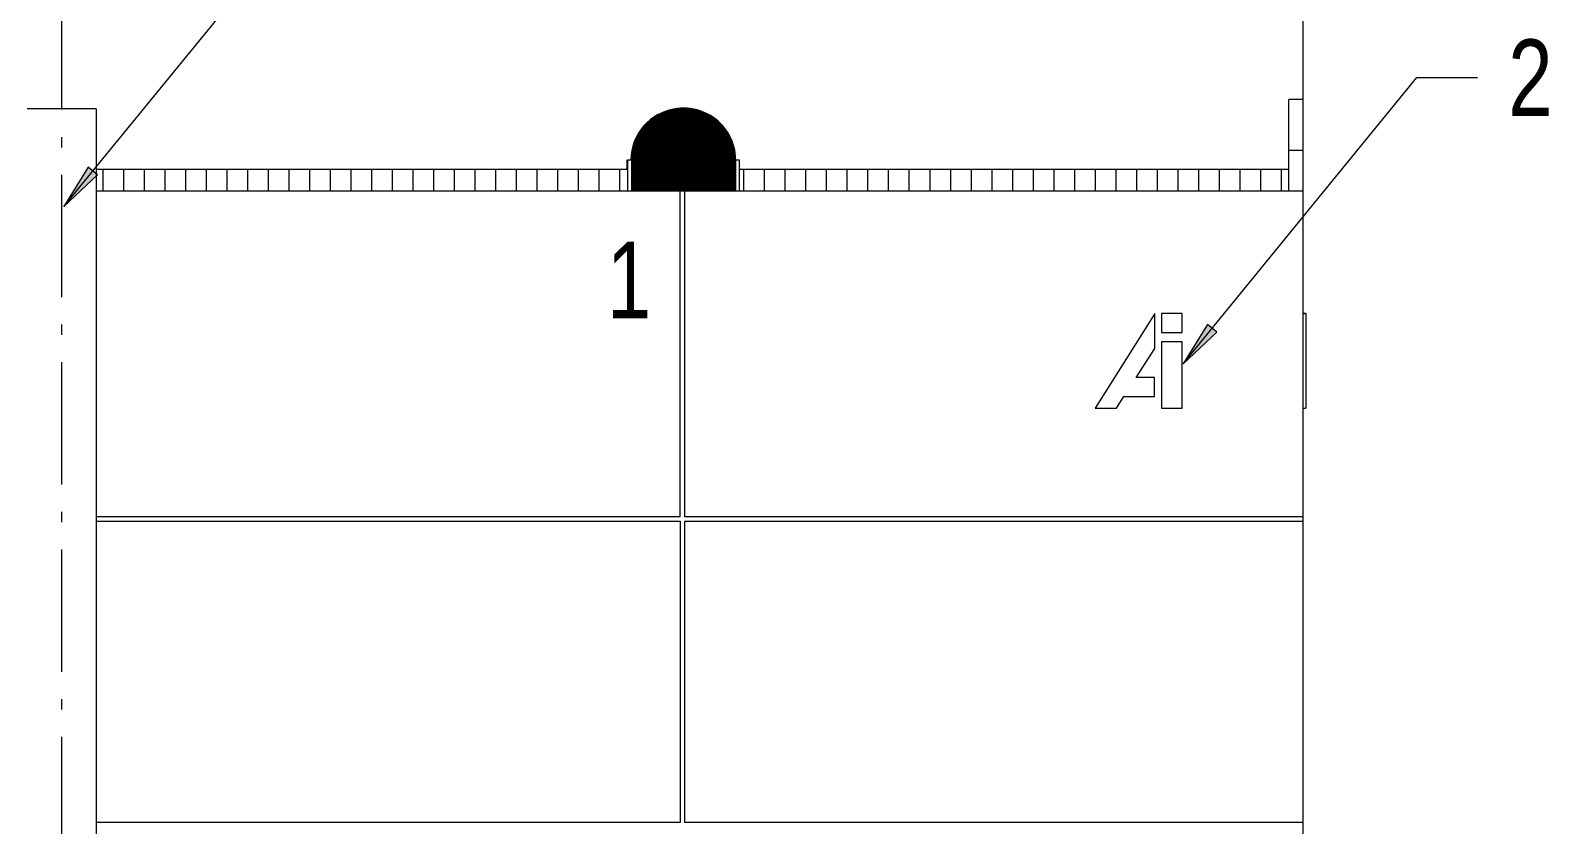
# Model space of a CAD drawing. Header units: metres. Extents: x -199 to 506, y -5 to 23.
# Drawn here: x -0.31 to 14.6, y 5.88 to 13.68 of the extents above; entities that cross this region are included whole.
import ezdxf

# ---------------------------------------------------------------- set-up
doc = ezdxf.new("R2010")
doc.units = ezdxf.units.M
doc.linetypes.add('01_Grid', pattern=[1.74, 1.2, -0.27, 0, -0.27])
for name, color, linetype, lineweight in [('03EJES-1', 1, '01_Grid', 5), ('06MUR', 8, 'Continuous', 9), ('06MUREXT', 92, 'Continuous', 9), ('14HATCH-1', 14, 'Continuous', 5), ('26VENT', 144, 'Continuous', 5), ('29NOTAS-1', 10, 'Continuous', 5), ('29NOTAS-2', 7, 'Continuous', 5), ('54ESTRUCTURA', 1, 'Continuous', 9), ('70LINEA', 1, 'Continuous', 13)]:
    doc.layers.add(name, color=color, linetype=linetype, lineweight=lineweight)
doc.styles.add('Arial_1', font='arial.ttf', dxfattribs={"width": 0.75, "height": 0.75})

# ---------------------------------------------------------------- blocks, each defined once
blk = doc.blocks.new('Skylight - Barrel Vault - 27_62x1_10 - Barrel Vault-7825552-600rNorthElevEjeA Paint')
at = {"layer": '26VENT'}
for p, q in [((5.596, 12.406), (5.557, 12.406)), ((5.557, 12.406), (5.557, 12.1)), ((5.596, 12.405), (5.596, 12.404)), ((5.596, 12.393), (5.596, 12.391)), ((5.596, 12.381), (5.596, 12.379)), ((5.602, 12.405), (5.602, 12.1)), ((6.612, 12.1), (6.612, 12.405)), ((6.657, 12.406), (6.618, 12.406)), ((6.618, 12.404), (6.618, 12.405)), ((6.618, 12.391), (6.618, 12.393)), ((6.618, 12.379), (6.618, 12.381)), ((6.657, 12.1), (6.657, 12.406)), ((5.596, 12.369), (5.596, 12.367)), ((5.596, 12.356), (5.596, 12.355)), ((5.596, 12.344), (5.596, 12.343)), ((5.596, 12.332), (5.596, 12.331)), ((5.596, 12.32), (5.596, 12.318)), ((5.596, 12.308), (5.596, 12.306)), ((5.596, 12.296), (5.596, 12.294)), ((5.596, 12.283), (5.596, 12.282)), ((5.596, 12.271), (5.596, 12.27)), ((5.596, 12.259), (5.596, 12.258)), ((5.596, 12.247), (5.596, 12.245)), ((5.596, 12.235), (5.596, 12.233)), ((6.618, 12.367), (6.618, 12.369)), ((6.618, 12.355), (6.618, 12.356)), ((6.618, 12.343), (6.618, 12.344)), ((6.618, 12.331), (6.618, 12.332)), ((6.618, 12.318), (6.618, 12.32)), ((6.618, 12.306), (6.618, 12.308)), ((6.618, 12.294), (6.618, 12.296)), ((6.618, 12.282), (6.618, 12.283)), ((6.618, 12.27), (6.618, 12.271)), ((6.618, 12.258), (6.618, 12.259)), ((6.618, 12.245), (6.618, 12.247)), ((6.618, 12.233), (6.618, 12.235)), ((5.596, 12.223), (5.596, 12.221)), ((5.596, 12.211), (5.596, 12.209)), ((5.596, 12.198), (5.596, 12.197)), ((5.596, 12.186), (5.596, 12.185)), ((5.596, 12.174), (5.596, 12.173)), ((5.596, 12.162), (5.596, 12.16)), ((5.596, 12.15), (5.596, 12.148)), ((5.596, 12.138), (5.596, 12.136)), ((5.596, 12.125), (5.596, 12.124)), ((5.596, 12.113), (5.596, 12.112)), ((5.596, 12.101), (5.596, 12.1)), ((6.618, 12.221), (6.618, 12.223)), ((6.618, 12.209), (6.618, 12.211)), ((6.618, 12.197), (6.618, 12.198)), ((6.618, 12.185), (6.618, 12.186)), ((6.618, 12.173), (6.618, 12.174)), ((6.618, 12.16), (6.618, 12.162)), ((6.618, 12.148), (6.618, 12.15)), ((6.618, 12.136), (6.618, 12.138)), ((6.618, 12.124), (6.618, 12.125)), ((6.618, 12.112), (6.618, 12.113)), ((6.618, 12.1), (6.618, 12.101))]:
    blk.add_line(p, q, dxfattribs=at)
for centre, major_axis, start_param, end_param in [((6.107, 12.393), (-0.511, 0), 3.141593, 6.283185), ((6.107, 12.405), (0.511, 0), 0, 3.141593), ((6.107, 12.404), (0.511, 0), 0, 3.141593), ((6.107, 12.369), (-0.511, 0), 3.141593, 6.283185), ((6.107, 12.391), (0.511, 0), 0, 3.141593), ((6.107, 12.381), (0.511, 0), 0, 3.141593), ((6.107, 12.379), (0.511, 0), 0, 3.141593), ((6.107, 12.355), (-0.511, 0), 3.141593, 6.283185), ((6.107, 12.344), (-0.511, 0), 3.141593, 6.283185), ((6.107, 12.367), (0.511, 0), 0, 3.141593), ((6.107, 12.356), (0.511, 0), 0, 3.141593), ((6.107, 12.32), (-0.511, 0), 3.141593, 6.283185), ((6.107, 12.343), (0.511, 0), 0, 3.141593), ((6.107, 12.332), (0.511, 0), 0, 3.136359), ((6.107, 12.331), (0.511, 0), 0, 3.141593), ((6.107, 12.296), (-0.511, 0), 3.141593, 6.283185), ((6.107, 12.318), (0.511, 0), 0, 3.141593), ((6.107, 12.404), (0.505, 0), 0.616598, 2.524995), ((6.107, 12.391), (0.505, 0), 0.616598, 2.524995), ((6.107, 12.379), (0.505, 0), 0.616598, 2.524995), ((6.107, 12.367), (0.505, 0), 0.616598, 2.524995), ((6.107, 12.355), (0.505, 0), 0.616598, 2.524995), ((6.107, 12.343), (0.505, 0), 0.616598, 2.524995), ((6.107, 12.331), (0.505, 0), 0.616598, 2.524995), ((6.107, 12.318), (0.505, 0), 0.616598, 2.524995), ((6.107, 12.283), (0.511, 0), 1.093837, 3.141593), ((6.107, 12.308), (0.511, 0), 0, 3.141593), ((6.107, 12.306), (0.511, 0), 0, 3.141593), ((6.107, 12.271), (-0.511, 0), 3.141593, 6.283185), ((6.107, 12.294), (0.511, 0), 0, 3.141593), ((6.107, 12.259), (-0.511, 0), 3.141593, 6.283185), ((6.107, 12.282), (0.511, 0), 0, 3.141593), ((6.107, 12.27), (0.511, 0), 0, 3.141593), ((6.107, 12.258), (0.511, 0), 0, 3.141593), ((6.107, 12.245), (0.511, 0), 0, 3.141593), ((6.107, 12.235), (0.511, 0), 0, 3.141593), ((6.107, 12.233), (0.511, 0), 0, 3.141593), ((6.107, 12.223), (0.511, 0), 0, 3.141593), ((6.107, 12.221), (0.511, 0), 0, 3.141593), ((6.107, 12.211), (0.511, 0), 0, 3.141593), ((6.107, 12.186), (-0.511, 0), 3.141593, 6.283185), ((6.107, 12.209), (0.511, 0), 0, 3.141593), ((6.107, 12.198), (0.511, 0), 0, 3.13716), ((6.107, 12.197), (0.511, 0), 0, 3.141593), ((6.107, 12.185), (0.511, 0), 0, 3.141593), ((6.107, 12.15), (0.511, 0), 1.092309, 3.141593), ((6.107, 12.174), (0.511, 0), 0, 3.141593), ((6.107, 12.173), (0.511, 0), 0, 3.141593), ((6.107, 12.162), (0.511, 0), 0, 3.141593), ((6.107, 12.294), (0.505, 0), 0.616598, 2.524995), ((6.107, 12.282), (0.505, 0), 0.616598, 2.524995), ((6.107, 12.27), (0.505, 0), 0.616598, 2.524995), ((6.107, 12.258), (0.505, 0), 0.616598, 2.524995), ((6.107, 12.245), (0.505, 0), 0.616598, 2.524995), ((6.107, 12.233), (0.505, 0), 0.616598, 2.524995), ((6.107, 12.221), (0.505, 0), 0.616598, 2.524995), ((6.107, 12.209), (0.505, 0), 0.616598, 2.524995), ((6.107, 12.197), (0.505, 0), 0.616598, 2.524995), ((6.107, 12.185), (0.505, 0), 0.616598, 2.524995), ((6.107, 12.173), (0.505, 0), 0.616598, 2.524995), ((6.107, 12.306), (0.505, 0), 0.628319, 2.513274), ((6.107, 12.247), (0.511, 0), 0, 2.36968), ((6.107, 12.283), (0.511, 0), 0, 1.08819), ((6.107, 12.138), (-0.511, 0), 3.141593, 6.283185), ((6.107, 12.16), (0.511, 0), 0, 3.141593), ((6.107, 12.148), (0.511, 0), 0, 3.141593), ((6.107, 12.136), (0.511, 0), 0, 3.141593), ((6.107, 12.125), (0.511, 0), 0, 3.141593), ((6.107, 12.124), (0.511, 0), 0, 3.141593), ((6.107, 12.112), (0.511, 0), 0, 3.141593), ((6.107, 12.101), (0.511, 0), 0, 3.141593), ((6.107, 12.1), (0.511, 0), 0.000809, 3.140784), ((6.107, 12.247), (-0.511, 0), 5.516402, 6.283185), ((6.107, 12.089), (0.511, 0), 0.021698, 3.119894), ((6.107, 12.087), (0.511, 0), 0.024702, 3.116891), ((6.107, 12.077), (0.511, 0), 0.045591, 3.096001), ((6.107, 12.075), (0.511, 0), 0.048595, 3.092998), ((6.107, 12.065), (0.511, 0), 0.069485, 3.072108), ((6.107, 12.063), (0.511, 0), 0.072488, 3.069105), ((6.107, 12.052), (0.511, 0), 0.093378, 3.048215), ((6.107, 12.051), (0.511, 0), 0.096381, 3.045211), ((6.107, 12.04), (0.511, 0), 0.117271, 3.024322), ((6.107, 12.039), (0.511, 0), 0.120274, 3.021318), ((6.107, 12.028), (0.511, 0), 0.141164, 3.000428), ((6.107, 12.027), (0.511, 0), 0.144168, 2.997425), ((6.107, 12.016), (0.511, 0), 1.090782, 2.976334), ((6.107, 12.014), (0.511, 0), 0.168338, 2.973255), ((6.107, 12.16), (0.505, 0), 0.616598, 2.524995), ((6.107, 12.148), (0.505, 0), 0.616598, 2.524995), ((6.107, 12.136), (0.505, 0), 0.616598, 2.524995), ((6.107, 12.124), (0.505, 0), 0.616598, 2.524995), ((6.107, 12.112), (0.505, 0), 0.616598, 2.524995), ((6.107, 12.1), (0.505, 0), 0.616598, 2.524995), ((6.107, 12.306), (0.505, 0), 2.513283, 2.524995), ((6.107, 12.087), (0.505, 0), 0.616598, 2.524995), ((6.107, 12.075), (0.505, 0), 0.616598, 2.524995), ((6.107, 12.063), (0.505, 0), 0.616598, 2.524995), ((6.107, 12.051), (0.505, 0), 0.616598, 2.524995), ((6.107, 12.039), (0.505, 0), 0.616598, 2.524995), ((6.107, 12.027), (0.505, 0), 0.616598, 2.524995), ((6.107, 12.113), (0.511, 0), 0, 2.37073), ((6.107, 12.15), (0.511, 0), 0, 1.08819), ((6.107, 12.306), (0.505, 0), 0.616598, 0.62831), ((6.107, 12.113), (-0.511, 0), 5.516402, 6.283185), ((6.107, 12.004), (0.511, 0), 0.189755, 2.951838), ((6.107, 12.002), (0.511, 0), 0.192834, 2.948758), ((6.107, 11.992), (0.511, 0), 0.214252, 2.927341), ((6.107, 11.99), (0.511, 0), 0.217331, 2.924262), ((6.107, 11.978), (0.511, 0), 0.241827, 2.899765), ((6.107, 11.966), (0.511, 0), 0.266324, 2.875269), ((6.107, 11.955), (0.511, 0), 0.287741, 2.853852), ((6.107, 11.954), (0.511, 0), 0.29082, 2.850773), ((6.107, 11.943), (0.511, 0), 0.314159, 2.827433), ((6.107, 11.942), (0.511, 0), 0.315377, 2.826216), ((6.107, 11.931), (0.511, 0), 0.337918, 2.803674), ((6.107, 11.929), (0.511, 0), 0.341159, 2.800434), ((6.107, 11.919), (0.511, 0), 0.3637, 2.777892), ((6.107, 11.917), (0.511, 0), 0.366941, 2.774651), ((6.107, 11.907), (0.511, 0), 0.389482, 2.75211), ((6.107, 11.905), (0.511, 0), 0.392723, 2.748869), ((6.107, 11.894), (0.511, 0), 0.415264, 2.726328), ((6.107, 11.893), (0.511, 0), 0.418505, 2.723087), ((6.107, 11.882), (0.511, 0), 1.089254, 2.700546), ((6.107, 11.881), (0.511, 0), 0.444287, 2.697305), ((6.107, 11.87), (0.511, 0), 0.463874, 2.670354), ((6.107, 11.869), (0.511, 0), 0.471239, 2.670354), ((6.107, 11.967), (0.511, 0), 0.628327, 2.513265), ((6.107, 12.014), (0.505, 0), 0.616598, 2.524995), ((6.107, 12.002), (0.505, 0), 0.616598, 2.524995), ((6.107, 11.99), (0.505, 0), 0.616598, 2.524995), ((6.107, 11.978), (0.505, 0), 0.616598, 2.524995), ((6.107, 11.966), (0.505, 0), 0.616598, 2.524995), ((6.107, 11.954), (0.505, 0), 0.616598, 2.524995), ((6.107, 11.942), (0.505, 0), 0.616598, 2.524995), ((6.107, 11.929), (0.505, 0), 0.616598, 2.524995), ((6.107, 11.917), (0.505, 0), 0.616598, 2.524995), ((6.107, 11.905), (0.505, 0), 0.616598, 2.524995), ((6.107, 11.893), (0.505, 0), 0.616598, 2.524995), ((6.107, 11.881), (0.505, 0), 0.616598, 2.524995), ((6.107, 11.98), (0.511, 0), 0.238748, 2.371779), ((6.107, 12.016), (0.511, 0), 0.165259, 1.08819), ((6.107, 11.98), (0.511, 0), 2.374809, 2.902845), ((6.107, 11.967), (0.511, 0), 2.513274, 2.878348), ((6.107, 11.858), (0.511, 0), 0.494396, 2.647196), ((6.107, 11.856), (0.511, 0), 0.497908, 2.643685), ((6.107, 11.844), (0.511, 0), 0.525844, 2.615748), ((6.107, 11.834), (0.511, 0), 0.550269, 2.591324), ((6.107, 11.832), (0.511, 0), 0.55378, 2.587812), ((6.107, 11.821), (0.511, 0), 0.578205, 2.563388), ((6.107, 11.82), (0.511, 0), 0.581717, 2.559876), ((6.107, 11.809), (0.511, 0), 0.606141, 2.535452), ((6.107, 11.808), (0.511, 0), 0.609653, 2.53194), ((6.107, 11.869), (0.505, 0), 0.616598, 2.524995), ((6.107, 11.856), (0.505, 0), 0.616598, 2.524995), ((6.107, 11.844), (0.505, 0), 0.616598, 2.524995), ((6.107, 11.832), (0.505, 0), 0.616598, 2.524995), ((6.107, 11.82), (0.505, 0), 0.616598, 2.524995), ((6.107, 11.808), (0.505, 0), 0.617627, 2.523966), ((6.107, 11.797), (0.511, 0), 0.634776, 2.506817), ((6.107, 11.796), (0.511, 0), 0.638713, 2.502879), ((6.107, 11.796), (0.505, 0), 0.648964, 2.493566), ((6.107, 11.785), (0.511, 0), 0.666101, 2.475492), ((6.107, 11.783), (0.511, 0), 0.670038, 2.471554), ((6.107, 11.783), (0.505, 0), 0.679724, 2.461869), ((6.107, 11.773), (0.511, 0), 0.697425, 2.444167), ((6.107, 11.771), (0.511, 0), 0.701363, 2.44023), ((6.107, 11.771), (0.505, 0), 0.71142, 2.430172), ((6.107, 11.761), (0.511, 0), 0.72875, 2.412843), ((6.107, 11.759), (0.511, 0), 0.732688, 2.408905), ((6.107, 11.759), (0.505, 0), 0.743117, 2.398476), ((6.107, 11.749), (0.511, 0), 1.08819, 2.374809), ((6.107, 11.747), (0.511, 0), 0.764012, 2.374809), ((6.107, 11.846), (0.511, 0), 0.522332, 2.372829), ((6.107, 11.747), (0.505, 0), 0.774814, 2.366779), ((6.107, 11.736), (0.511, 0), 0.792425, 2.349168), ((6.107, 11.735), (0.511, 0), 0.797035, 2.344557), ((6.107, 11.735), (0.505, 0), 0.81212, 2.331475), ((6.107, 11.724), (0.511, 0), 0.829101, 2.312491), ((6.107, 11.723), (0.511, 0), 0.833712, 2.307881), ((6.107, 11.723), (0.505, 0), 0.84723, 2.294363), ((6.107, 11.712), (0.511, 0), 0.865778, 2.275815), ((6.107, 11.711), (0.511, 0), 0.870388, 2.271204), ((6.107, 11.711), (0.505, 0), 0.884342, 2.257251), ((6.107, 11.7), (0.511, 0), 0.902455, 2.230527), ((6.107, 11.698), (0.511, 0), 0.907065, 2.230527), ((6.107, 11.698), (0.505, 0), 0.921454, 2.220138), ((6.107, 11.688), (0.511, 0), 0.942478, 2.199115), ((6.107, 11.686), (0.511, 0), 0.944049, 2.197544), ((6.107, 11.882), (0.511, 0), 0.441046, 1.08819), ((6.107, 11.967), (0.511, 0), 0.263244, 0.628319), ((6.107, 11.846), (0.511, 0), 2.374809, 2.61926), ((6.107, 11.686), (0.505, 0), 0.962475, 2.179117), ((6.107, 11.676), (0.511, 0), 0.983906, 2.157687), ((6.107, 11.674), (0.511, 0), 0.989636, 2.151956), ((6.107, 11.674), (0.505, 0), 1.008605, 2.132988), ((6.107, 11.663), (0.511, 0), 1.029494, 2.112099), ((6.107, 11.662), (0.511, 0), 1.035224, 2.100908), ((6.107, 11.662), (0.505, 0), 1.054734, 2.086859), ((6.107, 11.651), (0.511, 0), 1.075081, 2.066511), ((6.107, 11.65), (0.511, 0), 1.08819, 2.060781), ((6.107, 11.65), (0.505, 0), 1.10134, 2.040253), ((6.107, 11.639), (0.511, 0), 1.128382, 2.01321), ((6.107, 11.638), (0.511, 0), 1.136207, 2.005386), ((6.107, 11.638), (0.505, 0), 1.164323, 1.97727), ((6.107, 11.627), (0.511, 0), 1.190626, 1.950967), ((6.107, 11.625), (0.511, 0), 1.19845, 1.943143), ((6.107, 11.625), (0.505, 0), 1.227305, 1.914287), ((6.107, 11.615), (0.511, 0), 1.256637, 1.884956), ((6.107, 11.613), (0.511, 0), 1.263287, 1.878306), ((6.107, 11.613), (0.505, 0), 1.315797, 1.829792), ((6.107, 11.603), (0.511, 0), 1.352495, 1.789097), ((6.107, 11.601), (0.511, 0), 1.365321, 1.776271), ((6.107, 11.601), (0.505, 0), 1.417674, 1.723918), ((6.107, 11.59), (0.511, 0), 1.537134, 1.606441), ((6.107, 11.749), (0.511, 0), 0.760075, 1.087727)]:
    blk.add_ellipse(centre, major_axis=major_axis, ratio=0.999547, start_param=start_param, end_param=end_param, dxfattribs=at)
blk = doc.blocks.new('Skylight - Barrel Vault - 27_62x1_10 - Barrel Vault-V39-600rNorthElevEjeA Paint')
at = {"layer": '26VENT'}
for q in [(5.557, 12.405), (5.55, 12.317)]:
    blk.add_line((5.55, 12.405), q, dxfattribs=at)
for major_axis, start_param, end_param in [((0.511, 0), 1.718534, 3.137103), ((0.505, 0), 2.670354, 3.137067), ((0.505, 0), 2.670354, 3.137067)]:
    blk.add_ellipse((6.1, 12.404), major_axis=major_axis, ratio=0.999547, start_param=start_param, end_param=end_param, dxfattribs=at)
blk = doc.blocks.new('AI Logo-Concrete-01 - AI Logo-Concrete-01-7154200-600rNorthElevEjeA Paint')
at = {"layer": '06MUR'}
for p, q in [((10.734, 10.899), (10.148, 9.97)), ((10.734, 10.554), (10.734, 10.899)), ((11.002, 10.9), (10.799, 10.9)), ((10.799, 10.9), (10.799, 10.714)), ((11.002, 10.714), (11.002, 10.9)), ((12.192, 10.9), (12.217, 10.9)), ((12.217, 10.899), (12.192, 10.899)), ((12.217, 10.899), (12.217, 9.97)), ((10.799, 10.714), (11.002, 10.714)), ((11.002, 10.621), (10.799, 10.621)), ((10.799, 10.621), (10.799, 9.97)), ((11.002, 9.97), (11.002, 10.621)), ((10.551, 10.272), (10.734, 10.554)), ((10.731, 10.272), (10.551, 10.272)), ((10.731, 10.084), (10.731, 10.272)), ((10.357, 9.97), (10.431, 10.084)), ((10.431, 10.084), (10.731, 10.084)), ((10.148, 9.97), (10.357, 9.97)), ((10.799, 9.97), (11.002, 9.97)), ((12.192, 9.97), (12.217, 9.97))]:
    blk.add_line(p, q, dxfattribs=at)

msp = doc.modelspace()

# ---------------------------------------------------------------- hatches: boundary and pattern name
at = {"layer": '14HATCH-1'}
h = msp.add_hatch(dxfattribs=at)
h.set_pattern_fill('FP_1', color=256, style=0, pattern_type=2)
h.set_pattern_definition([(90, (0, 11.628), (-0.203, 0), [])])
h.paths.add_polyline_path([(-13.8854, 11.1703), (-0.339, 11.1729), (-0.339, 12.3171), (-5.535, 12.3171), (-5.535, 11.3977), (-6.635, 11.3992), (-6.635, 12.3171), (-17.727, 12.3171), (-17.727, 11.3977), (-18.827, 11.3992), (-18.827, 12.3171), (-29.919, 12.3171), (-29.919, 11.3977), (-31.019, 11.3992), (-31.019, 12.3171), (-42.111, 12.3171), (-42.111, 11.3977), (-43.211, 11.3992), (-43.211, 12.3171), (-54.303, 12.3171), (-54.303, 11.3977), (-55.403, 11.3992), (-55.403, 12.3171), (-66.495, 12.3171), (-66.495, 11.3977), (-67.595, 11.3994), (-67.595, 12.3171), (-78.687, 12.3171), (-78.687, 11.3977), (-79.787, 11.3992), (-79.787, 12.3171), (-90.879, 12.3171), (-90.879, 11.3977), (-91.979, 11.3992), (-91.979, 12.3171), (-103.071, 12.3171), (-103.071, 11.3977), (-104.171, 11.3992), (-104.171, 12.3171), (-115.263, 12.3171), (-115.263, 11.3977), (-116.363, 11.3992), (-116.363, 12.3171), (-127.455, 12.3171), (-127.455, 11.3977), (-128.555, 11.3992), (-128.5557, 12.3171), (-139.647, 12.3171), (-139.647, 11.3977), (-140.747, 11.3992), (-140.747, 12.3171), (-151.839, 12.3171), (-151.839, 11.3977), (-152.939, 11.3992), (-152.939, 12.3171), (-164.031, 12.3171), (-164.031, 11.3977), (-165.131, 11.3992), (-165.131, 12.3171), (-176.223, 12.3171), (-176.223, 11.3977), (-177.323, 11.3986), (-177.323, 12.3171), (-182.5411, 12.3171), (-182.5411, 11.1703), (-14.765, 11.1703)])
h.paths.add_polyline_path([(-183.6369, 12.1), (-183.219, 12.1), (-183.219, 12.3171), (-194.9303, 12.3171), (-194.9303, 12.1), (-185.396, 12.1)])
h.paths.add_polyline_path([(6.657, 12.1), (12.0503, 12.1), (12.0503, 12.3171), (6.657, 12.3171), (6.657, 12.1336)])
h.paths.add_polyline_path([(5.557, 12.1), (5.557, 12.3171), (0.339, 12.3171), (0.339, 12.1), (5.4645, 12.1)])
at = {"layer": '29NOTAS-1'}
for points in [[(0.0197, 11.9506), (0.3504, 12.2615), (0.2586, 12.3365)], [(11.0117, 10.4058), (11.3423, 10.7167), (11.2506, 10.7917)]]:
    msp.add_hatch(color=256, dxfattribs=at).paths.add_polyline_path(points)

# ---------------------------------------------------------------- linework, layer by layer
at = {"layer": '03EJES-1'}
for p, q in [((0, -1.8192), (0, 20.1698)), ((12.192, -1.8192), (12.192, 20.1698))]:
    msp.add_line(p, q, dxfattribs=at)
at = {"layer": '06MUREXT'}
for p, q in [((12.0503, 12.1), (12.0503, 13)), ((12.192, 13), (12.0503, 13)), ((12.192, 3.1203), (12.192, 13)), ((0.339, 12.91), (-0.339, 12.91)), ((0.339, 12.91), (0.339, 0.1134)), ((12.192, 12.5), (12.0503, 12.5)), ((12.192, 12.1), (0.339, 12.1))]:
    msp.add_line(p, q, dxfattribs=at)
at = {"layer": '29NOTAS-1'}
for p, q in [((0.0197, 11.9506), (2.3163, 14.7599)), ((11.0117, 10.4058), (13.3082, 13.215)), ((13.3082, 13.215), (13.9035, 13.215)), ((0.2586, 12.3365), (0.0197, 11.9506)), ((0.0197, 11.9506), (0.3504, 12.2615)), ((0.3504, 12.2615), (0.2586, 12.3365)), ((11.2506, 10.7917), (11.0117, 10.4058)), ((11.3423, 10.7167), (11.2506, 10.7917)), ((11.0117, 10.4058), (11.3423, 10.7167))]:
    msp.add_line(p, q, dxfattribs=at)
at = {"layer": '54ESTRUCTURA'}
for p, q in [((0.339, 12.3171), (5.557, 12.3171)), ((6.657, 12.3171), (12.0503, 12.3171))]:
    msp.add_line(p, q, dxfattribs=at)
at = {"layer": '70LINEA'}
for p, q in [((6.0743, 12.1), (0.339, 12.1)), ((6.0743, 8.9017), (6.0743, 12.1)), ((6.1177, 8.9017), (6.1177, 12.1)), ((12.192, 12.1), (6.1177, 12.1)), ((12.192, 11.03), (12.192, 12.1)), ((12.192, 8.9017), (12.192, 11.03)), ((6.0743, 8.9017), (0.339, 8.9017)), ((0.339, 8.8583), (6.0743, 8.8583)), ((6.0743, 8.8583), (6.0743, 5.9017)), ((12.192, 8.9017), (6.1177, 8.9017)), ((6.1177, 8.8583), (12.192, 8.8583)), ((6.1177, 5.9017), (6.1177, 8.8583)), ((12.192, 5.9017), (12.192, 8.8583)), ((6.0743, 5.9017), (0.339, 5.9017)), ((12.192, 5.9017), (6.1177, 5.9017))]:
    msp.add_line(p, q, dxfattribs=at)

# ---------------------------------------------------------------- block references
at = {"layer": '06MUR'}
msp.add_blockref('AI Logo-Concrete-01 - AI Logo-Concrete-01-7154200-600rNorthElevEjeA Paint', (0, 0), dxfattribs=at)
at = {"layer": '26VENT'}
for name in ['Skylight - Barrel Vault - 27_62x1_10 - Barrel Vault-V39-600rNorthElevEjeA Paint', 'Skylight - Barrel Vault - 27_62x1_10 - Barrel Vault-7825552-600rNorthElevEjeA Paint']:
    msp.add_blockref(name, (0, 0), dxfattribs=at)

# ---------------------------------------------------------------- texts
at = {"layer": '29NOTAS-2', "char_height": 0.75, "attachment_point": 1, "style": 'Arial_1'}
for s, insert, width in [('2', (14.2035, 13.59), 0.523101), ('1', (5.3519, 11.6032), 0.505063)]:
    msp.add_mtext(s, dxfattribs=dict(at, insert=insert, width=width))

doc.saveas('drawing.dxf')
